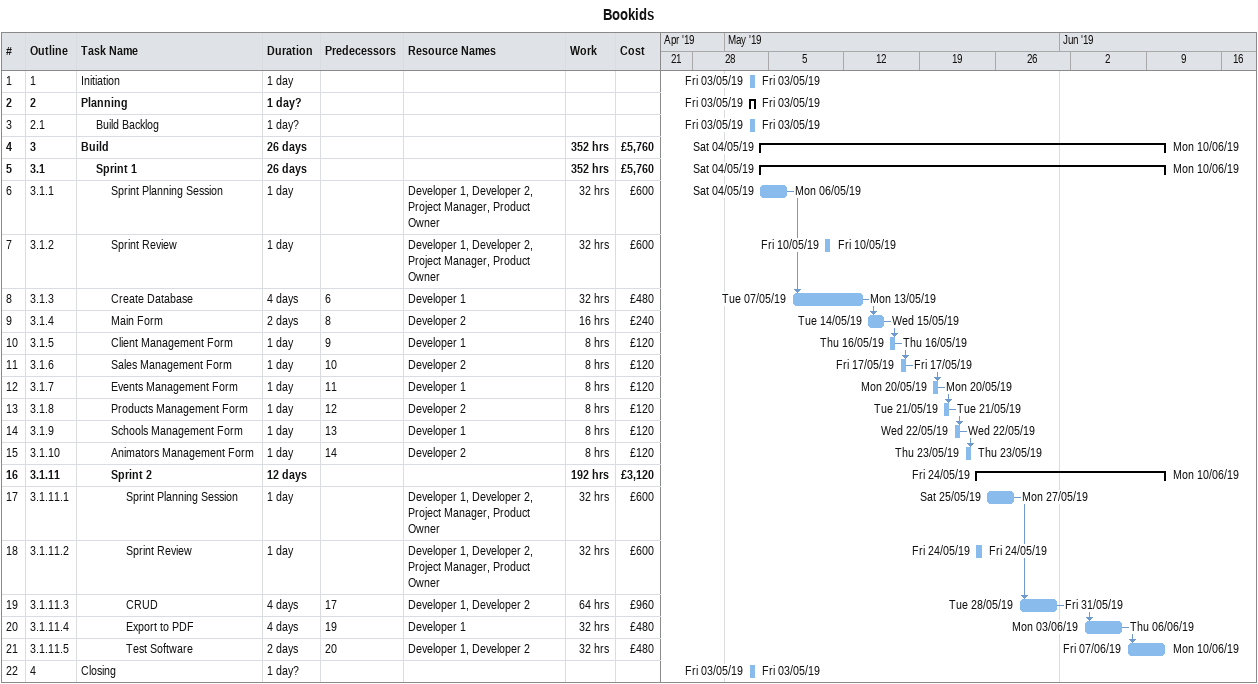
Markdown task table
Bookids

| ID | WBS | Task | Duration | Start | Finish | Predecessors | Resources | Work (h) | Cost (£) |
|---|---|---|---|---|---|---|---|---|---|
| 1 | 1 | Initiation | 1d | 2019-05-03 | 2019-05-03 |  |  |  |  |
| 2 | 2 | **Planning** | 1d? | 2019-05-03 | 2019-05-03 |  |  |  |  |
| 3 | 2.1 | Build Backlog | 1d? | 2019-05-03 | 2019-05-03 |  |  |  |  |
| 4 | 3 | **Build** | 26d | 2019-05-04 | 2019-06-10 |  |  | 352 | 5760 |
| 5 | 3.1 | **Sprint 1** | 26d | 2019-05-04 | 2019-06-10 |  |  | 352 | 5760 |
| 6 | 3.1.1 | Sprint Planning Session | 1d | 2019-05-04 | 2019-05-06 |  | Developer 1, Developer 2, Project Manager, Product Owner | 32 | 600 |
| 7 | 3.1.2 | Sprint Review | 1d | 2019-05-10 | 2019-05-10 |  | Developer 1, Developer 2, Project Manager, Product Owner | 32 | 600 |
| 8 | 3.1.3 | Create Database | 4d | 2019-05-07 | 2019-05-13 | 6 | Developer 1 | 32 | 480 |
| 9 | 3.1.4 | Main Form | 2d | 2019-05-14 | 2019-05-15 | 8 | Developer 2 | 16 | 240 |
| 10 | 3.1.5 | Client Management Form | 1d | 2019-05-16 | 2019-05-16 | 9 | Developer 1 | 8 | 120 |
| 11 | 3.1.6 | Sales Management Form | 1d | 2019-05-17 | 2019-05-17 | 10 | Developer 2 | 8 | 120 |
| 12 | 3.1.7 | Events Management Form | 1d | 2019-05-20 | 2019-05-20 | 11 | Developer 1 | 8 | 120 |
| 13 | 3.1.8 | Products Management Form | 1d | 2019-05-21 | 2019-05-21 | 12 | Developer 2 | 8 | 120 |
| 14 | 3.1.9 | Schools Management Form | 1d | 2019-05-22 | 2019-05-22 | 13 | Developer 1 | 8 | 120 |
| 15 | 3.1.10 | Animators Management Form | 1d | 2019-05-23 | 2019-05-23 | 14 | Developer 2 | 8 | 120 |
| 16 | 3.1.11 | **Sprint 2** | 12d | 2019-05-24 | 2019-06-10 |  |  | 192 | 3120 |
| 17 | 3.1.11.1 | Sprint Planning Session | 1d | 2019-05-25 | 2019-05-27 |  | Developer 1, Developer 2, Project Manager, Product Owner | 32 | 600 |
| 18 | 3.1.11.2 | Sprint Review | 1d | 2019-05-24 | 2019-05-24 |  | Developer 1, Developer 2, Project Manager, Product Owner | 32 | 600 |
| 19 | 3.1.11.3 | CRUD | 4d | 2019-05-28 | 2019-05-31 | 17 | Developer 1, Developer 2 | 64 | 960 |
| 20 | 3.1.11.4 | Export to PDF | 4d | 2019-06-03 | 2019-06-06 | 19 | Developer 1 | 32 | 480 |
| 21 | 3.1.11.5 | Test Software | 2d | 2019-06-07 | 2019-06-10 | 20 | Developer 1, Developer 2 | 32 | 480 |
| 22 | 4 | Closing | 1d? | 2019-05-03 | 2019-05-03 |  |  |  |  |
